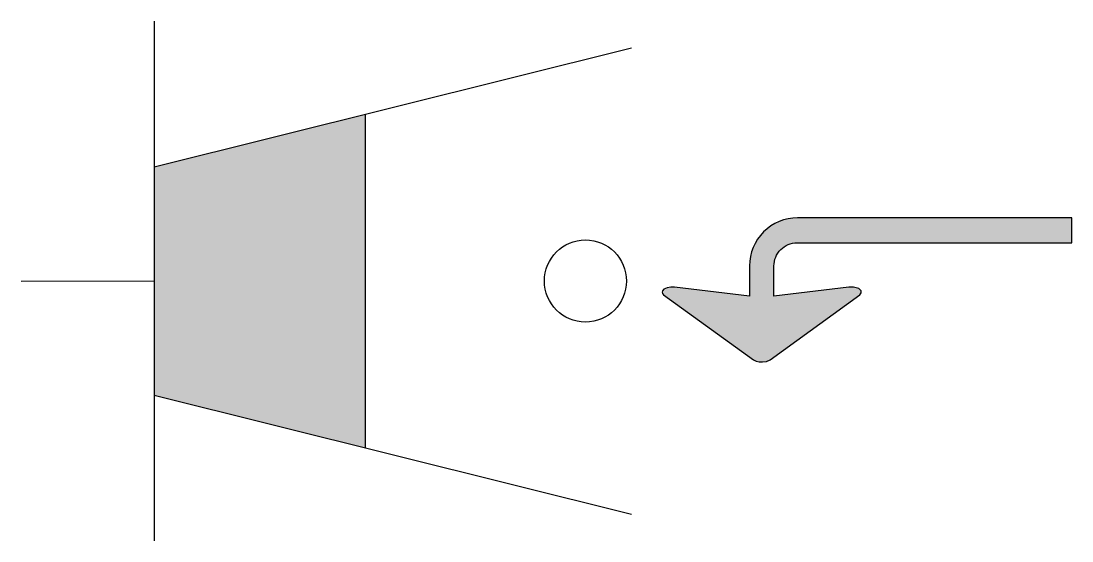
# Model space of a CAD drawing. Extents: x 0 to 11.8, y -2.9 to 2.9.
import ezdxf

# ---------------------------------------------------------------- set-up
doc = ezdxf.new("R2010")
doc.units = 0
doc.layers.get('0').update_dxf_attribs({"lineweight": 25})

msp = doc.modelspace()

# ---------------------------------------------------------------- hatches: boundary and pattern name
h = msp.add_hatch(color=256)
h.dxf.hatch_style = 1
edge = h.paths.add_edge_path()
edge.add_line((7.358494875040833, -0.06983475217083424), (7.317184157999463, -0.06883936185516859))
edge.add_line((7.317184157996053, -0.06883936185630546), (7.273849190590909, -0.07642724051009964))
edge.add_line((7.273849190592045, -0.07642724051009964), (7.238271595523429, -0.0931816896954274))
edge.add_line((7.238271595524566, -0.09318168969429053), (7.221408725974925, -0.1123185267860549))
edge.add_line((7.221408725974925, -0.1123185267871918), (7.218453950413277, -0.1272654206886159))
edge.add_line((7.218453950413277, -0.1272654206852053), (7.223613926183816, -0.1424136291936406))
edge.add_line((7.223613926182679, -0.1424136291959144), (7.2345241872938, -0.1545926059336011))
edge.add_line((7.234524187294937, -0.1545926059313274), (8.246554492460518, -0.8857805778583838))
edge.add_line((8.246554492459381, -0.8857805778595207), (8.276040484300893, -0.9004205609923588))
edge.add_line((8.276040484304303, -0.9004205609946325), (8.311837820780283, -0.908519405490722))
edge.add_line((8.311837820779147, -0.9085194054884482), (8.34754679691514, -0.9101900501579507))
edge.add_line((8.347546796912866, -0.9101900501579507), (8.392807332910479, -0.9038587477172655))
edge.add_line((8.392807332911616, -0.9038587477149918), (8.433777198374628, -0.8857804291503157))
edge.add_line((8.433777198374628, -0.8857804291525895), (9.443280611510545, -0.1545908515524275))
edge.add_line((9.443280611508271, -0.15459085154788), (9.461633662471058, -0.1315885764765312))
edge.add_line((9.461633662472195, -0.1315885764776681), (9.459598972482581, -0.1094272610166058))
edge.add_line((9.459598972482581, -0.1094272610177427), (9.43262195741454, -0.08483736089573313))
edge.add_line((9.432621957412266, -0.08483736089345939), (9.371866237376025, -0.06832468244823531))
edge.add_line((9.371866237377162, -0.06832468244709844), (9.31929909030714, -0.06983319473050642))
edge.add_line((9.319299090304867, -0.06983319473164329), (8.477679083698604, -0.1688753106904528))
edge.add_line((8.477679083698604, -0.1688753106915897), (8.477677816612186, 0.1691333178305854))
edge.add_arc((8.737539971593833, 0.1691342919710337), 0.2598621549817082, 449.99997800420715, 540.0002147835895, ccw=False)
edge.add_line((8.737540071354033, 0.4289964469515439), (11.83374944112643, 0.4289960455562891))
edge.add_line((11.83374944112529, 0.428996045557426), (11.83374944112529, 0.7098366210496465))
edge.add_line((11.83374944112529, 0.7098366210496465), (8.743486770725895, 0.7098366210496465))
edge.add_arc((8.743486770724758, 0.1690070699899593), 0.5408295510612184, 449.9999999999999, 540.0001820369865)
edge.add_line((8.202657219669618, 0.1690053516952617), (8.202658293165541, -0.1688753106927265))
edge.add_line((8.20265829316213, -0.1688753106915897), (7.358494875036286, -0.0698347521719711))

# ---------------------------------------------------------------- linework, layer by layer
for p, q in [((1.499999999999773, 2.924275514594683), (1.499999999999773, -2.924275514533292)), ((1.499999999999773, 1.282533073647301), (6.874374998830035, 2.622515259985221)), ((3.874374999170414, 1.874531250203972), (3.87437500087799, -1.874531249400206)), ((1.499999999999773, 1.282533073647301), (1.499999999999773, -1.282533073990635)), ((0, 0), (1.499999999999773, 3.660716174636036e-10)), ((1.499999999999773, -1.282533073991772), (6.874375001217459, -2.622515262659135))]:
    msp.add_line(p, q)
msp.add_lwpolyline([(7.358494875040833, -0.06983475217083424), (7.317184157996053, -0.06883936185630546), (7.273849190592045, -0.07642724051009964), (7.238271595524566, -0.09318168969429053), (7.221408725974925, -0.1123185267871918), (7.218453950413277, -0.1272654206852053), (7.223613926182679, -0.1424136291959144), (7.234524187294937, -0.1545926059313274), (8.246554492459381, -0.8857805778595207), (8.276040484304303, -0.9004205609946325), (8.311837820779147, -0.9085194054884482), (8.347546796912866, -0.9101900501579507), (8.392807332911616, -0.9038587477149918), (8.433777198374628, -0.8857804291525895), (9.443280611508271, -0.15459085154788), (9.461633662472195, -0.1315885764776681), (9.459598972482581, -0.1094272610177427), (9.432621957412266, -0.08483736089345939), (9.371866237377162, -0.06832468244709844), (9.319299090304867, -0.06983319473164329), (8.477679083698604, -0.1688753106915897), (8.477677816613323, 0.169133317833996, -0.4142147727782192), (8.737540071354033, 0.4289964469515439), (11.83374944112529, 0.428996045557426), (11.83374944112529, 0.7098366210496465), (8.743486770724758, 0.7098366210496465, 0.414214492937562), (8.202657219669618, 0.1690053516952617), (8.20265829316213, -0.1688753106915897)], format="xyb", close=True)
msp.add_circle((6.355363575105457, -7.764811016386375e-10), 0.4619609242495804)
msp.add_solid([(1.499999999998636, 1.282533079337327), (1.499999999999773, -1.282533073991772), (3.874374999170414, 1.874531250203972), (3.87437500087799, -1.874531249400206)])

doc.saveas('drawing.dxf')
